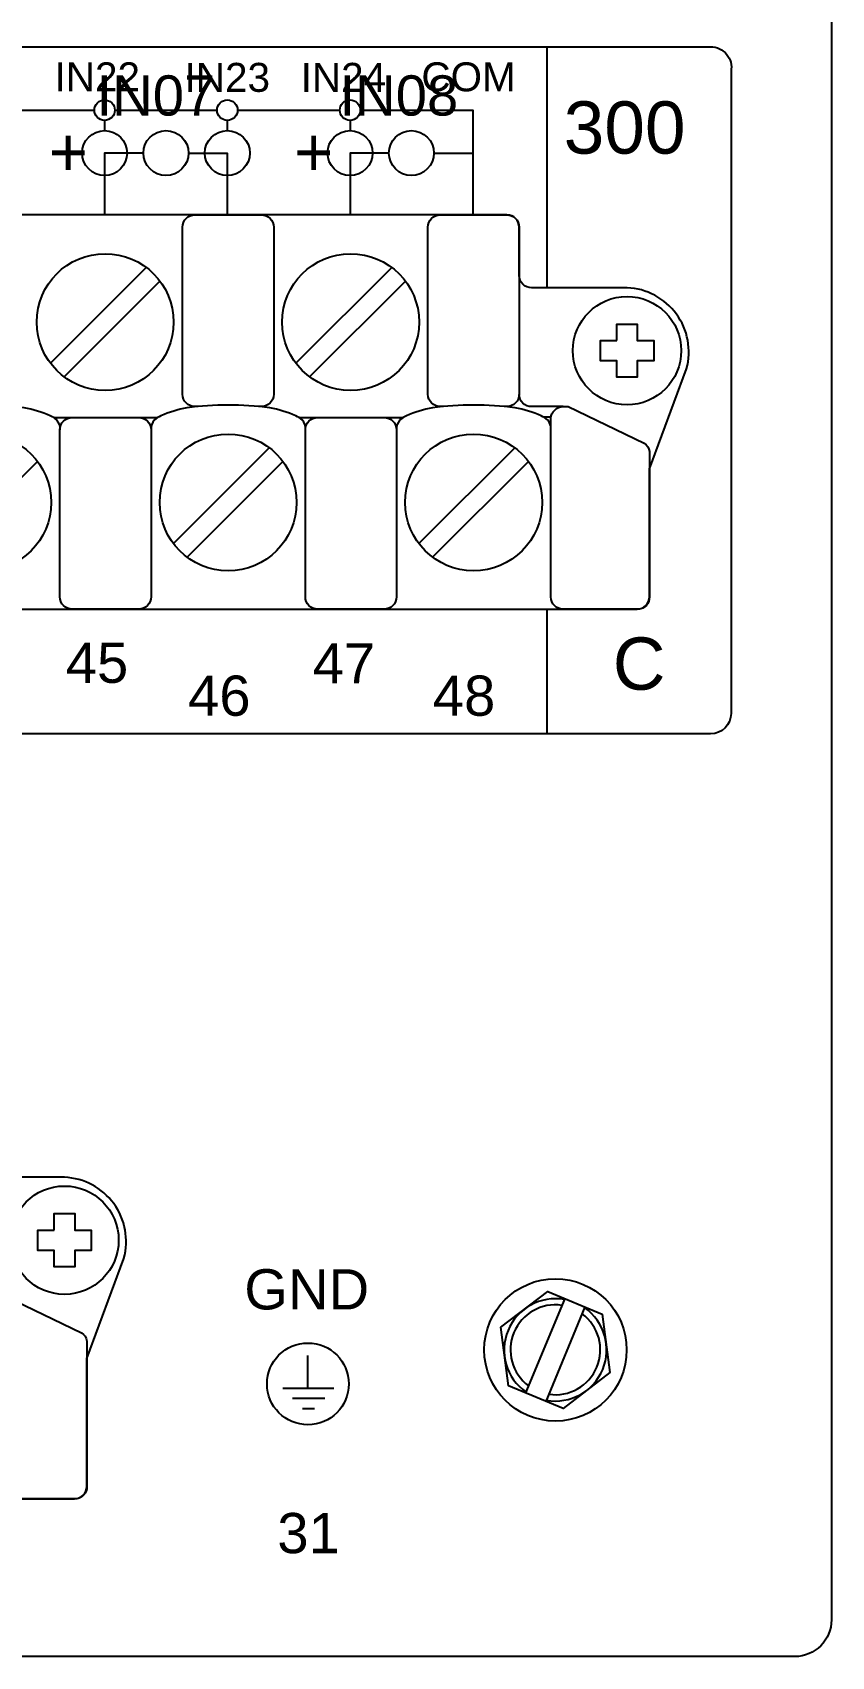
# Model space of a CAD drawing. Extents: x 1 to 47, y 1 to 35.
# Drawn here: x 41.959 to 43.912, y 10.388 to 14.359 of the extents above; entities that cross this region are included whole.
import ezdxf

# ---------------------------------------------------------------- set-up
doc = ezdxf.new("R2010")
doc.units = 0
doc.header["$MEASUREMENT"] = 0
for name, color, linetype in [('5_01__0__EMPTY', 7, 'CONTINUOUS'), ('5_02__1___8__INDEPENDENT_I', 7, 'CONTINUOUS'), ('5_03__2___8__OPTOISOLATED_', 7, 'CONTINUOUS'), ('5_04__4___24__OPTOISOLATED', 7, 'CONTINUOUS'), ('5_05__5___8__INDEPENDENT_I', 7, 'CONTINUOUS'), ('5_06__6___8__INDEPENDENT_I', 7, 'CONTINUOUS'), ('5_07__7___8__OPTOISOLATED_', 7, 'CONTINUOUS'), ('5_08__8___8__OPTOISOLATED_', 7, 'CONTINUOUS'), ('7_00______DWG_', 7, 'CONTINUOUS')]:
    doc.layers.add(name, color=color, linetype=linetype)
doc.styles.add('ARIAL', font='arial.ttf')

msp = doc.modelspace()

# ---------------------------------------------------------------- linework, layer by layer
at = {"layer": '5_01__0__EMPTY'}
msp.add_lwpolyline([(38.425, 12.9785, 0.414213), (38.455, 12.9485), (43.4368, 12.9485, 0.414214), (43.4668, 12.9785), (43.4668, 13.2915), (43.5577, 13.5363, 0.480048), (43.4127, 13.7345), (43.1785, 13.7345, -0.414214), (43.1485, 13.7645), (43.1485, 13.8826, 0.414212), (43.1185, 13.9126), (43.1185, 13.9127), (38.1374, 13.9127, 0.414215), (38.1074, 13.8827), (38.1075, 13.5698), (38.0166, 13.325, 0.47859), (38.1616, 13.1265), (38.395, 13.1265, -0.414214), (38.425, 13.0965)], format="xyb", close=True, dxfattribs=at)
msp.add_lwpolyline([(38.425, 12.9785, 0.414213), (38.455, 12.9485), (43.4368, 12.9485, 0.414214), (43.4668, 12.9785), (43.4668, 13.2915), (43.5577, 13.5363, 0.480048), (43.4127, 13.7345), (43.1785, 13.7345, -0.414214), (43.1485, 13.7645), (43.1485, 13.8826, 0.414212), (43.1185, 13.9126), (43.1185, 13.9127), (38.1374, 13.9127, 0.414215), (38.1074, 13.8827), (38.1075, 13.5698), (38.0166, 13.325, 0.47859), (38.1616, 13.1265), (38.395, 13.1265, -0.414214), (38.425, 13.0965)], format="xyb", close=True, dxfattribs=at)
msp.add_lwpolyline([(43.3872, 13.6055), (43.3872, 13.6458), (43.4372, 13.6458), (43.4372, 13.6055), (43.4773, 13.6055), (43.4773, 13.5556), (43.4372, 13.5556), (43.4372, 13.5156), (43.3872, 13.5156), (43.3872, 13.5556), (43.3471, 13.5556), (43.3471, 13.6055)], close=True, dxfattribs=at)
msp.add_lwpolyline([(43.3872, 13.6055), (43.3872, 13.6458), (43.4372, 13.6458), (43.4372, 13.6055), (43.4773, 13.6055), (43.4773, 13.5556), (43.4372, 13.5556), (43.4372, 13.5156), (43.3872, 13.5156), (43.3872, 13.5556), (43.3471, 13.5556), (43.3471, 13.6055)], close=True, dxfattribs=at)
msp.add_circle((43.4122, 13.5807), 0.1324, dxfattribs=at)
msp.add_circle((43.4122, 13.5807), 0.1324, dxfattribs=at)
at = {"layer": '5_02__1___8__INDEPENDENT_I'}
for points in [[(42.2301, 14.0638), (42.1351, 14.0638), (42.1351, 13.9127)], [(42.3401, 14.0638), (42.4351, 14.0638), (42.4351, 13.9127)], [(42.8301, 14.0638), (42.7351, 14.0638), (42.7351, 13.9127)], [(42.9401, 14.0638), (43.0351, 14.0638), (43.0351, 13.9127)], [(42.2369, 13.7843), (42.0027, 13.5501)], [(42.8369, 13.7843), (42.6027, 13.5501)], [(42.2703, 13.7509), (42.0361, 13.5167)], [(42.8703, 13.7509), (42.6361, 13.5167)], [(42.01, 13.4172), (42.2651, 13.4172)], [(42.61, 13.4172), (42.8651, 13.4172)], [(43.226, 13.4179), (43.209, 13.4179)], [(42.5375, 13.3433), (42.3033, 13.1091)], [(43.1375, 13.3433), (42.9034, 13.1091)], [(41.9709, 13.3099), (41.7368, 13.0757)], [(42.5709, 13.3099), (42.3368, 13.0757)], [(43.171, 13.3099), (42.9368, 13.0757)]]:
    msp.add_lwpolyline(points, dxfattribs=at)
for points in [[(38.425, 12.9785, 0.414213), (38.455, 12.9485), (43.4368, 12.9485, 0.414214), (43.4668, 12.9785), (43.4668, 13.2915), (43.5577, 13.5363, 0.480048), (43.4127, 13.7345), (43.1785, 13.7345, -0.414214), (43.1485, 13.7645), (43.1485, 13.8826, 0.414212), (43.1185, 13.9126), (43.1185, 13.9127), (38.1374, 13.9127, 0.414215), (38.1074, 13.8827), (38.1075, 13.5698), (38.0166, 13.325, 0.47859), (38.1616, 13.1265), (38.395, 13.1265, -0.414214), (38.425, 13.0965)], [(43.4401, 12.9486), (43.2558, 12.9484, -0.414214), (43.2258, 12.9784), (43.2258, 13.4155, -0.390527), (43.2558, 13.4438), (43.268, 13.4438), (43.4539, 13.3541, -0.241514), (43.4668, 13.3341), (43.4668, 12.9784, -0.422157)]]:
    msp.add_lwpolyline(points, format="xyb", close=True, dxfattribs=at)
for points in [[(42.3635, 13.4439), (42.3556, 13.4439, -0.414214), (42.3256, 13.4739), (42.3256, 13.8827, -0.414214), (42.3556, 13.9127), (42.5184, 13.9127, -0.414214), (42.5484, 13.8827), (42.5484, 13.4739, -0.414214), (42.5184, 13.4439), (42.5116, 13.4439)], [(42.9635, 13.4439), (42.9556, 13.4439, -0.414214), (42.9256, 13.4739), (42.9256, 13.8827, -0.414214), (42.9556, 13.9127), (43.1185, 13.9127, -0.414214), (43.1485, 13.8827), (43.1485, 13.4739, -0.414214), (43.1185, 13.4439), (43.1116, 13.4439)], [(43.2558, 13.4438), (43.1785, 13.4437, -0.414214), (43.1485, 13.4737)], [(42.0265, 13.3872, 0.191033), (42.018, 13.4111, 0.081668), (42.0024, 13.4213, 0.0591), (41.9387, 13.4407, 0.034646), (41.8371, 13.4477, 0.03436), (41.7364, 13.4407, 0.0591), (41.6727, 13.4213, 0.081668), (41.6571, 13.4111, 0.191033), (41.6486, 13.3872)], [(42.6265, 13.3872, 0.191033), (42.618, 13.4111, 0.081668), (42.6024, 13.4213, 0.0591), (42.5387, 13.4407, 0.034646), (42.4371, 13.4477, 0.03436), (42.3365, 13.4407, 0.0591), (42.2727, 13.4213, 0.081668), (42.2571, 13.4111, 0.191033), (42.2486, 13.3872)], [(43.2258, 13.3957, 0.127742), (43.218, 13.4111, 0.081668), (43.2024, 13.4213, 0.0591), (43.1387, 13.4407, 0.034646), (43.0372, 13.4477, 0.03436), (42.9365, 13.4407, 0.0591), (42.8728, 13.4213, 0.081668), (42.8571, 13.4111, 0.191033), (42.8486, 13.3872)], [(42.2186, 13.4172, -0.414214), (42.2486, 13.3872), (42.2486, 12.9785, -0.414214), (42.2186, 12.9485), (42.0558, 12.9485, -0.414214), (42.0258, 12.9785), (42.0258, 13.3872, -0.414214), (42.0558, 13.4172)], [(42.8186, 13.4172, -0.414214), (42.8486, 13.3872), (42.8486, 12.9785, -0.414214), (42.8186, 12.9485), (42.6558, 12.9485, -0.414214), (42.6258, 12.9785), (42.6258, 13.3872, -0.414214), (42.6558, 13.4172)]]:
    msp.add_lwpolyline(points, format="xyb", dxfattribs=at)
msp.add_lwpolyline([(43.3872, 13.6055), (43.3872, 13.6458), (43.4372, 13.6458), (43.4372, 13.6055), (43.4773, 13.6055), (43.4773, 13.5556), (43.4372, 13.5556), (43.4372, 13.5156), (43.3872, 13.5156), (43.3872, 13.5556), (43.3471, 13.5556), (43.3471, 13.6055)], close=True, dxfattribs=at)
for centre, radius in [((42.2851, 14.0638), 0.055), ((42.8851, 14.0638), 0.055), ((42.1365, 13.6505), 0.1673), ((42.7365, 13.6505), 0.1673), ((43.4122, 13.5807), 0.1324), ((41.8371, 13.2095), 0.1673), ((42.4371, 13.2095), 0.1673), ((43.0372, 13.2095), 0.1673)]:
    msp.add_circle(centre, radius, dxfattribs=at)
at = {"layer": '5_03__2___8__OPTOISOLATED_'}
for points in [[(42.2301, 14.0638), (42.1351, 14.0638), (42.1351, 13.9127)], [(42.3401, 14.0638), (42.4351, 14.0638), (42.4351, 13.9127)], [(42.8301, 14.0638), (42.7351, 14.0638), (42.7351, 13.9127)], [(42.9401, 14.0638), (43.0351, 14.0638), (43.0351, 13.9127)], [(42.2369, 13.7843), (42.0027, 13.5501)], [(42.8369, 13.7843), (42.6027, 13.5501)], [(42.2703, 13.7509), (42.0361, 13.5167)], [(42.8703, 13.7509), (42.6361, 13.5167)], [(42.01, 13.4172), (42.2651, 13.4172)], [(42.61, 13.4172), (42.8651, 13.4172)], [(43.226, 13.4179), (43.209, 13.4179)], [(42.5375, 13.3433), (42.3033, 13.1091)], [(43.1375, 13.3433), (42.9034, 13.1091)], [(41.9709, 13.3099), (41.7368, 13.0757)], [(42.5709, 13.3099), (42.3368, 13.0757)], [(43.171, 13.3099), (42.9368, 13.0757)]]:
    msp.add_lwpolyline(points, dxfattribs=at)
for points in [[(38.425, 12.9785, 0.414213), (38.455, 12.9485), (43.4368, 12.9485, 0.414214), (43.4668, 12.9785), (43.4668, 13.2915), (43.5577, 13.5363, 0.480048), (43.4127, 13.7345), (43.1785, 13.7345, -0.414214), (43.1485, 13.7645), (43.1485, 13.8826, 0.414212), (43.1185, 13.9126), (43.1185, 13.9127), (38.1374, 13.9127, 0.414215), (38.1074, 13.8827), (38.1075, 13.5698), (38.0166, 13.325, 0.47859), (38.1616, 13.1265), (38.395, 13.1265, -0.414214), (38.425, 13.0965)], [(43.4401, 12.9486), (43.2558, 12.9484, -0.414214), (43.2258, 12.9784), (43.2258, 13.4155, -0.390527), (43.2558, 13.4438), (43.268, 13.4438), (43.4539, 13.3541, -0.241514), (43.4668, 13.3341), (43.4668, 12.9784, -0.422157)]]:
    msp.add_lwpolyline(points, format="xyb", close=True, dxfattribs=at)
for points in [[(42.3635, 13.4439), (42.3556, 13.4439, -0.414214), (42.3256, 13.4739), (42.3256, 13.8827, -0.414214), (42.3556, 13.9127), (42.5184, 13.9127, -0.414214), (42.5484, 13.8827), (42.5484, 13.4739, -0.414214), (42.5184, 13.4439), (42.5116, 13.4439)], [(42.9635, 13.4439), (42.9556, 13.4439, -0.414214), (42.9256, 13.4739), (42.9256, 13.8827, -0.414214), (42.9556, 13.9127), (43.1185, 13.9127, -0.414214), (43.1485, 13.8827), (43.1485, 13.4739, -0.414214), (43.1185, 13.4439), (43.1116, 13.4439)], [(43.2558, 13.4438), (43.1785, 13.4437, -0.414214), (43.1485, 13.4737)], [(42.0265, 13.3872, 0.191033), (42.018, 13.4111, 0.081668), (42.0024, 13.4213, 0.0591), (41.9387, 13.4407, 0.034646), (41.8371, 13.4477, 0.03436), (41.7364, 13.4407, 0.0591), (41.6727, 13.4213, 0.081668), (41.6571, 13.4111, 0.191033), (41.6486, 13.3872)], [(42.6265, 13.3872, 0.191033), (42.618, 13.4111, 0.081668), (42.6024, 13.4213, 0.0591), (42.5387, 13.4407, 0.034646), (42.4371, 13.4477, 0.03436), (42.3365, 13.4407, 0.0591), (42.2727, 13.4213, 0.081668), (42.2571, 13.4111, 0.191033), (42.2486, 13.3872)], [(43.2258, 13.3957, 0.127742), (43.218, 13.4111, 0.081668), (43.2024, 13.4213, 0.0591), (43.1387, 13.4407, 0.034646), (43.0372, 13.4477, 0.03436), (42.9365, 13.4407, 0.0591), (42.8728, 13.4213, 0.081668), (42.8571, 13.4111, 0.191033), (42.8486, 13.3872)], [(42.2186, 13.4172, -0.414214), (42.2486, 13.3872), (42.2486, 12.9785, -0.414214), (42.2186, 12.9485), (42.0558, 12.9485, -0.414214), (42.0258, 12.9785), (42.0258, 13.3872, -0.414214), (42.0558, 13.4172)], [(42.8186, 13.4172, -0.414214), (42.8486, 13.3872), (42.8486, 12.9785, -0.414214), (42.8186, 12.9485), (42.6558, 12.9485, -0.414214), (42.6258, 12.9785), (42.6258, 13.3872, -0.414214), (42.6558, 13.4172)]]:
    msp.add_lwpolyline(points, format="xyb", dxfattribs=at)
msp.add_lwpolyline([(43.3872, 13.6055), (43.3872, 13.6458), (43.4372, 13.6458), (43.4372, 13.6055), (43.4773, 13.6055), (43.4773, 13.5556), (43.4372, 13.5556), (43.4372, 13.5156), (43.3872, 13.5156), (43.3872, 13.5556), (43.3471, 13.5556), (43.3471, 13.6055)], close=True, dxfattribs=at)
for centre, radius in [((42.2851, 14.0638), 0.055), ((42.8851, 14.0638), 0.055), ((42.1365, 13.6505), 0.1673), ((42.7365, 13.6505), 0.1673), ((43.4122, 13.5807), 0.1324), ((41.8371, 13.2095), 0.1673), ((42.4371, 13.2095), 0.1673), ((43.0372, 13.2095), 0.1673)]:
    msp.add_circle(centre, radius, dxfattribs=at)
at = {"layer": '5_04__4___24__OPTOISOLATED'}
for points in [[(41.8601, 14.1688), (42.1101, 14.1688)], [(42.1351, 14.1438), (42.1351, 14.1188)], [(42.1601, 14.1688), (42.4101, 14.1688)], [(42.4351, 14.1438), (42.4351, 14.1188)], [(42.4601, 14.1688), (42.7101, 14.1688)], [(42.7351, 14.1438), (42.7351, 14.1188)], [(42.7601, 14.1688), (43.0351, 14.1688), (43.0351, 13.9127)], [(42.1351, 14.0088), (42.1351, 13.9127)], [(42.4351, 14.0088), (42.4351, 13.9127)], [(42.7351, 14.0088), (42.7351, 13.9127)], [(42.2369, 13.7843), (42.0027, 13.5501)], [(42.8369, 13.7843), (42.6027, 13.5501)], [(42.2703, 13.7509), (42.0361, 13.5167)], [(42.8703, 13.7509), (42.6361, 13.5167)], [(42.01, 13.4172), (42.2651, 13.4172)], [(42.61, 13.4172), (42.8651, 13.4172)], [(43.226, 13.4179), (43.209, 13.4179)], [(42.5375, 13.3433), (42.3033, 13.1091)], [(43.1375, 13.3433), (42.9034, 13.1091)], [(41.9709, 13.3099), (41.7368, 13.0757)], [(42.5709, 13.3099), (42.3368, 13.0757)], [(43.171, 13.3099), (42.9368, 13.0757)]]:
    msp.add_lwpolyline(points, dxfattribs=at)
for points in [[(38.425, 12.9785, 0.414213), (38.455, 12.9485), (43.4368, 12.9485, 0.414214), (43.4668, 12.9785), (43.4668, 13.2915), (43.5577, 13.5363, 0.480048), (43.4127, 13.7345), (43.1785, 13.7345, -0.414214), (43.1485, 13.7645), (43.1485, 13.8826, 0.414212), (43.1185, 13.9126), (43.1185, 13.9127), (38.1374, 13.9127, 0.414215), (38.1074, 13.8827), (38.1075, 13.5698), (38.0166, 13.325, 0.47859), (38.1616, 13.1265), (38.395, 13.1265, -0.414214), (38.425, 13.0965)], [(43.4401, 12.9486), (43.2558, 12.9484, -0.414214), (43.2258, 12.9784), (43.2258, 13.4155, -0.390527), (43.2558, 13.4438), (43.268, 13.4438), (43.4539, 13.3541, -0.241514), (43.4668, 13.3341), (43.4668, 12.9784, -0.422157)]]:
    msp.add_lwpolyline(points, format="xyb", close=True, dxfattribs=at)
for points in [[(42.3635, 13.4439), (42.3556, 13.4439, -0.414214), (42.3256, 13.4739), (42.3256, 13.8827, -0.414214), (42.3556, 13.9127), (42.5184, 13.9127, -0.414214), (42.5484, 13.8827), (42.5484, 13.4739, -0.414214), (42.5184, 13.4439), (42.5116, 13.4439)], [(42.9635, 13.4439), (42.9556, 13.4439, -0.414214), (42.9256, 13.4739), (42.9256, 13.8827, -0.414214), (42.9556, 13.9127), (43.1185, 13.9127, -0.414214), (43.1485, 13.8827), (43.1485, 13.4739, -0.414214), (43.1185, 13.4439), (43.1116, 13.4439)], [(43.2558, 13.4438), (43.1785, 13.4437, -0.414214), (43.1485, 13.4737)], [(42.0265, 13.3872, 0.191033), (42.018, 13.4111, 0.081668), (42.0024, 13.4213, 0.0591), (41.9387, 13.4407, 0.034646), (41.8371, 13.4477, 0.03436), (41.7364, 13.4407, 0.0591), (41.6727, 13.4213, 0.081668), (41.6571, 13.4111, 0.191033), (41.6486, 13.3872)], [(42.6265, 13.3872, 0.191033), (42.618, 13.4111, 0.081668), (42.6024, 13.4213, 0.0591), (42.5387, 13.4407, 0.034646), (42.4371, 13.4477, 0.03436), (42.3365, 13.4407, 0.0591), (42.2727, 13.4213, 0.081668), (42.2571, 13.4111, 0.191033), (42.2486, 13.3872)], [(43.2258, 13.3957, 0.127742), (43.218, 13.4111, 0.081668), (43.2024, 13.4213, 0.0591), (43.1387, 13.4407, 0.034646), (43.0372, 13.4477, 0.03436), (42.9365, 13.4407, 0.0591), (42.8728, 13.4213, 0.081668), (42.8571, 13.4111, 0.191033), (42.8486, 13.3872)], [(42.2186, 13.4172, -0.414214), (42.2486, 13.3872), (42.2486, 12.9785, -0.414214), (42.2186, 12.9485), (42.0558, 12.9485, -0.414214), (42.0258, 12.9785), (42.0258, 13.3872, -0.414214), (42.0558, 13.4172)], [(42.8186, 13.4172, -0.414214), (42.8486, 13.3872), (42.8486, 12.9785, -0.414214), (42.8186, 12.9485), (42.6558, 12.9485, -0.414214), (42.6258, 12.9785), (42.6258, 13.3872, -0.414214), (42.6558, 13.4172)]]:
    msp.add_lwpolyline(points, format="xyb", dxfattribs=at)
msp.add_lwpolyline([(43.3872, 13.6055), (43.3872, 13.6458), (43.4372, 13.6458), (43.4372, 13.6055), (43.4773, 13.6055), (43.4773, 13.5556), (43.4372, 13.5556), (43.4372, 13.5156), (43.3872, 13.5156), (43.3872, 13.5556), (43.3471, 13.5556), (43.3471, 13.6055)], close=True, dxfattribs=at)
for centre, radius in [((42.1351, 14.1688), 0.025), ((42.4351, 14.1688), 0.025), ((42.7351, 14.1688), 0.025), ((42.1351, 14.0638), 0.055), ((42.4351, 14.0638), 0.055), ((42.7351, 14.0638), 0.055), ((42.1365, 13.6505), 0.1673), ((42.7365, 13.6505), 0.1673), ((43.4122, 13.5807), 0.1324), ((41.8371, 13.2095), 0.1673), ((42.4371, 13.2095), 0.1673), ((43.0372, 13.2095), 0.1673)]:
    msp.add_circle(centre, radius, dxfattribs=at)
at = {"layer": '5_05__5___8__INDEPENDENT_I'}
for points in [[(42.2301, 14.0638), (42.1351, 14.0638), (42.1351, 13.9127)], [(42.3401, 14.0638), (42.4351, 14.0638), (42.4351, 13.9127)], [(42.8301, 14.0638), (42.7351, 14.0638), (42.7351, 13.9127)], [(42.9401, 14.0638), (43.0351, 14.0638), (43.0351, 13.9127)], [(42.2369, 13.7843), (42.0027, 13.5501)], [(42.8369, 13.7843), (42.6027, 13.5501)], [(42.2703, 13.7509), (42.0361, 13.5167)], [(42.8703, 13.7509), (42.6361, 13.5167)], [(42.01, 13.4172), (42.2651, 13.4172)], [(42.61, 13.4172), (42.8651, 13.4172)], [(43.226, 13.4179), (43.209, 13.4179)], [(42.5375, 13.3433), (42.3033, 13.1091)], [(43.1375, 13.3433), (42.9034, 13.1091)], [(41.9709, 13.3099), (41.7368, 13.0757)], [(42.5709, 13.3099), (42.3368, 13.0757)], [(43.171, 13.3099), (42.9368, 13.0757)]]:
    msp.add_lwpolyline(points, dxfattribs=at)
for points in [[(38.425, 12.9785, 0.414213), (38.455, 12.9485), (43.4368, 12.9485, 0.414214), (43.4668, 12.9785), (43.4668, 13.2915), (43.5577, 13.5363, 0.480048), (43.4127, 13.7345), (43.1785, 13.7345, -0.414214), (43.1485, 13.7645), (43.1485, 13.8826, 0.414212), (43.1185, 13.9126), (43.1185, 13.9127), (38.1374, 13.9127, 0.414215), (38.1074, 13.8827), (38.1075, 13.5698), (38.0166, 13.325, 0.47859), (38.1616, 13.1265), (38.395, 13.1265, -0.414214), (38.425, 13.0965)], [(43.4401, 12.9486), (43.2558, 12.9484, -0.414214), (43.2258, 12.9784), (43.2258, 13.4155, -0.390527), (43.2558, 13.4438), (43.268, 13.4438), (43.4539, 13.3541, -0.241514), (43.4668, 13.3341), (43.4668, 12.9784, -0.422157)]]:
    msp.add_lwpolyline(points, format="xyb", close=True, dxfattribs=at)
for points in [[(42.3635, 13.4439), (42.3556, 13.4439, -0.414214), (42.3256, 13.4739), (42.3256, 13.8827, -0.414214), (42.3556, 13.9127), (42.5184, 13.9127, -0.414214), (42.5484, 13.8827), (42.5484, 13.4739, -0.414214), (42.5184, 13.4439), (42.5116, 13.4439)], [(42.9635, 13.4439), (42.9556, 13.4439, -0.414214), (42.9256, 13.4739), (42.9256, 13.8827, -0.414214), (42.9556, 13.9127), (43.1185, 13.9127, -0.414214), (43.1485, 13.8827), (43.1485, 13.4739, -0.414214), (43.1185, 13.4439), (43.1116, 13.4439)], [(43.2558, 13.4438), (43.1785, 13.4437, -0.414214), (43.1485, 13.4737)], [(42.0265, 13.3872, 0.191033), (42.018, 13.4111, 0.081668), (42.0024, 13.4213, 0.0591), (41.9387, 13.4407, 0.034646), (41.8371, 13.4477, 0.03436), (41.7364, 13.4407, 0.0591), (41.6727, 13.4213, 0.081668), (41.6571, 13.4111, 0.191033), (41.6486, 13.3872)], [(42.6265, 13.3872, 0.191033), (42.618, 13.4111, 0.081668), (42.6024, 13.4213, 0.0591), (42.5387, 13.4407, 0.034646), (42.4371, 13.4477, 0.03436), (42.3365, 13.4407, 0.0591), (42.2727, 13.4213, 0.081668), (42.2571, 13.4111, 0.191033), (42.2486, 13.3872)], [(43.2258, 13.3957, 0.127742), (43.218, 13.4111, 0.081668), (43.2024, 13.4213, 0.0591), (43.1387, 13.4407, 0.034646), (43.0372, 13.4477, 0.03436), (42.9365, 13.4407, 0.0591), (42.8728, 13.4213, 0.081668), (42.8571, 13.4111, 0.191033), (42.8486, 13.3872)], [(42.2186, 13.4172, -0.414214), (42.2486, 13.3872), (42.2486, 12.9785, -0.414214), (42.2186, 12.9485), (42.0558, 12.9485, -0.414214), (42.0258, 12.9785), (42.0258, 13.3872, -0.414214), (42.0558, 13.4172)], [(42.8186, 13.4172, -0.414214), (42.8486, 13.3872), (42.8486, 12.9785, -0.414214), (42.8186, 12.9485), (42.6558, 12.9485, -0.414214), (42.6258, 12.9785), (42.6258, 13.3872, -0.414214), (42.6558, 13.4172)]]:
    msp.add_lwpolyline(points, format="xyb", dxfattribs=at)
msp.add_lwpolyline([(43.3872, 13.6055), (43.3872, 13.6458), (43.4372, 13.6458), (43.4372, 13.6055), (43.4773, 13.6055), (43.4773, 13.5556), (43.4372, 13.5556), (43.4372, 13.5156), (43.3872, 13.5156), (43.3872, 13.5556), (43.3471, 13.5556), (43.3471, 13.6055)], close=True, dxfattribs=at)
for centre, radius in [((42.2851, 14.0638), 0.055), ((42.8851, 14.0638), 0.055), ((42.1365, 13.6505), 0.1673), ((42.7365, 13.6505), 0.1673), ((43.4122, 13.5807), 0.1324), ((41.8371, 13.2095), 0.1673), ((42.4371, 13.2095), 0.1673), ((43.0372, 13.2095), 0.1673)]:
    msp.add_circle(centre, radius, dxfattribs=at)
at = {"layer": '5_06__6___8__INDEPENDENT_I'}
for points in [[(42.2301, 14.0638), (42.1351, 14.0638), (42.1351, 13.9127)], [(42.3401, 14.0638), (42.4351, 14.0638), (42.4351, 13.9127)], [(42.8301, 14.0638), (42.7351, 14.0638), (42.7351, 13.9127)], [(42.9401, 14.0638), (43.0351, 14.0638), (43.0351, 13.9127)], [(42.2369, 13.7843), (42.0027, 13.5501)], [(42.8369, 13.7843), (42.6027, 13.5501)], [(42.2703, 13.7509), (42.0361, 13.5167)], [(42.8703, 13.7509), (42.6361, 13.5167)], [(42.01, 13.4172), (42.2651, 13.4172)], [(42.61, 13.4172), (42.8651, 13.4172)], [(43.226, 13.4179), (43.209, 13.4179)], [(42.5375, 13.3433), (42.3033, 13.1091)], [(43.1375, 13.3433), (42.9034, 13.1091)], [(41.9709, 13.3099), (41.7368, 13.0757)], [(42.5709, 13.3099), (42.3368, 13.0757)], [(43.171, 13.3099), (42.9368, 13.0757)]]:
    msp.add_lwpolyline(points, dxfattribs=at)
for points in [[(38.425, 12.9785, 0.414213), (38.455, 12.9485), (43.4368, 12.9485, 0.414214), (43.4668, 12.9785), (43.4668, 13.2915), (43.5577, 13.5363, 0.480048), (43.4127, 13.7345), (43.1785, 13.7345, -0.414214), (43.1485, 13.7645), (43.1485, 13.8826, 0.414212), (43.1185, 13.9126), (43.1185, 13.9127), (38.1374, 13.9127, 0.414215), (38.1074, 13.8827), (38.1075, 13.5698), (38.0166, 13.325, 0.47859), (38.1616, 13.1265), (38.395, 13.1265, -0.414214), (38.425, 13.0965)], [(43.4401, 12.9486), (43.2558, 12.9484, -0.414214), (43.2258, 12.9784), (43.2258, 13.4155, -0.390527), (43.2558, 13.4438), (43.268, 13.4438), (43.4539, 13.3541, -0.241514), (43.4668, 13.3341), (43.4668, 12.9784, -0.422157)]]:
    msp.add_lwpolyline(points, format="xyb", close=True, dxfattribs=at)
for points in [[(42.3635, 13.4439), (42.3556, 13.4439, -0.414214), (42.3256, 13.4739), (42.3256, 13.8827, -0.414214), (42.3556, 13.9127), (42.5184, 13.9127, -0.414214), (42.5484, 13.8827), (42.5484, 13.4739, -0.414214), (42.5184, 13.4439), (42.5116, 13.4439)], [(42.9635, 13.4439), (42.9556, 13.4439, -0.414214), (42.9256, 13.4739), (42.9256, 13.8827, -0.414214), (42.9556, 13.9127), (43.1185, 13.9127, -0.414214), (43.1485, 13.8827), (43.1485, 13.4739, -0.414214), (43.1185, 13.4439), (43.1116, 13.4439)], [(43.2558, 13.4438), (43.1785, 13.4437, -0.414214), (43.1485, 13.4737)], [(42.0265, 13.3872, 0.191033), (42.018, 13.4111, 0.081668), (42.0024, 13.4213, 0.0591), (41.9387, 13.4407, 0.034646), (41.8371, 13.4477, 0.03436), (41.7364, 13.4407, 0.0591), (41.6727, 13.4213, 0.081668), (41.6571, 13.4111, 0.191033), (41.6486, 13.3872)], [(42.6265, 13.3872, 0.191033), (42.618, 13.4111, 0.081668), (42.6024, 13.4213, 0.0591), (42.5387, 13.4407, 0.034646), (42.4371, 13.4477, 0.03436), (42.3365, 13.4407, 0.0591), (42.2727, 13.4213, 0.081668), (42.2571, 13.4111, 0.191033), (42.2486, 13.3872)], [(43.2258, 13.3957, 0.127742), (43.218, 13.4111, 0.081668), (43.2024, 13.4213, 0.0591), (43.1387, 13.4407, 0.034646), (43.0372, 13.4477, 0.03436), (42.9365, 13.4407, 0.0591), (42.8728, 13.4213, 0.081668), (42.8571, 13.4111, 0.191033), (42.8486, 13.3872)], [(42.2186, 13.4172, -0.414214), (42.2486, 13.3872), (42.2486, 12.9785, -0.414214), (42.2186, 12.9485), (42.0558, 12.9485, -0.414214), (42.0258, 12.9785), (42.0258, 13.3872, -0.414214), (42.0558, 13.4172)], [(42.8186, 13.4172, -0.414214), (42.8486, 13.3872), (42.8486, 12.9785, -0.414214), (42.8186, 12.9485), (42.6558, 12.9485, -0.414214), (42.6258, 12.9785), (42.6258, 13.3872, -0.414214), (42.6558, 13.4172)]]:
    msp.add_lwpolyline(points, format="xyb", dxfattribs=at)
msp.add_lwpolyline([(43.3872, 13.6055), (43.3872, 13.6458), (43.4372, 13.6458), (43.4372, 13.6055), (43.4773, 13.6055), (43.4773, 13.5556), (43.4372, 13.5556), (43.4372, 13.5156), (43.3872, 13.5156), (43.3872, 13.5556), (43.3471, 13.5556), (43.3471, 13.6055)], close=True, dxfattribs=at)
for centre, radius in [((42.2851, 14.0638), 0.055), ((42.8851, 14.0638), 0.055), ((42.1365, 13.6505), 0.1673), ((42.7365, 13.6505), 0.1673), ((43.4122, 13.5807), 0.1324), ((41.8371, 13.2095), 0.1673), ((42.4371, 13.2095), 0.1673), ((43.0372, 13.2095), 0.1673)]:
    msp.add_circle(centre, radius, dxfattribs=at)
at = {"layer": '5_07__7___8__OPTOISOLATED_'}
for points in [[(42.2301, 14.0638), (42.1351, 14.0638), (42.1351, 13.9127)], [(42.3401, 14.0638), (42.4351, 14.0638), (42.4351, 13.9127)], [(42.8301, 14.0638), (42.7351, 14.0638), (42.7351, 13.9127)], [(42.9401, 14.0638), (43.0351, 14.0638), (43.0351, 13.9127)], [(42.2369, 13.7843), (42.0027, 13.5501)], [(42.8369, 13.7843), (42.6027, 13.5501)], [(42.2703, 13.7509), (42.0361, 13.5167)], [(42.8703, 13.7509), (42.6361, 13.5167)], [(42.01, 13.4172), (42.2651, 13.4172)], [(42.61, 13.4172), (42.8651, 13.4172)], [(43.226, 13.4179), (43.209, 13.4179)], [(42.5375, 13.3433), (42.3033, 13.1091)], [(43.1375, 13.3433), (42.9034, 13.1091)], [(41.9709, 13.3099), (41.7368, 13.0757)], [(42.5709, 13.3099), (42.3368, 13.0757)], [(43.171, 13.3099), (42.9368, 13.0757)]]:
    msp.add_lwpolyline(points, dxfattribs=at)
for points in [[(38.425, 12.9785, 0.414213), (38.455, 12.9485), (43.4368, 12.9485, 0.414214), (43.4668, 12.9785), (43.4668, 13.2915), (43.5577, 13.5363, 0.480048), (43.4127, 13.7345), (43.1785, 13.7345, -0.414214), (43.1485, 13.7645), (43.1485, 13.8826, 0.414212), (43.1185, 13.9126), (43.1185, 13.9127), (38.1374, 13.9127, 0.414215), (38.1074, 13.8827), (38.1075, 13.5698), (38.0166, 13.325, 0.47859), (38.1616, 13.1265), (38.395, 13.1265, -0.414214), (38.425, 13.0965)], [(43.4401, 12.9486), (43.2558, 12.9484, -0.414214), (43.2258, 12.9784), (43.2258, 13.4155, -0.390527), (43.2558, 13.4438), (43.268, 13.4438), (43.4539, 13.3541, -0.241514), (43.4668, 13.3341), (43.4668, 12.9784, -0.422157)]]:
    msp.add_lwpolyline(points, format="xyb", close=True, dxfattribs=at)
for points in [[(42.3635, 13.4439), (42.3556, 13.4439, -0.414214), (42.3256, 13.4739), (42.3256, 13.8827, -0.414214), (42.3556, 13.9127), (42.5184, 13.9127, -0.414214), (42.5484, 13.8827), (42.5484, 13.4739, -0.414214), (42.5184, 13.4439), (42.5116, 13.4439)], [(42.9635, 13.4439), (42.9556, 13.4439, -0.414214), (42.9256, 13.4739), (42.9256, 13.8827, -0.414214), (42.9556, 13.9127), (43.1185, 13.9127, -0.414214), (43.1485, 13.8827), (43.1485, 13.4739, -0.414214), (43.1185, 13.4439), (43.1116, 13.4439)], [(43.2558, 13.4438), (43.1785, 13.4437, -0.414214), (43.1485, 13.4737)], [(42.0265, 13.3872, 0.191033), (42.018, 13.4111, 0.081668), (42.0024, 13.4213, 0.0591), (41.9387, 13.4407, 0.034646), (41.8371, 13.4477, 0.03436), (41.7364, 13.4407, 0.0591), (41.6727, 13.4213, 0.081668), (41.6571, 13.4111, 0.191033), (41.6486, 13.3872)], [(42.6265, 13.3872, 0.191033), (42.618, 13.4111, 0.081668), (42.6024, 13.4213, 0.0591), (42.5387, 13.4407, 0.034646), (42.4371, 13.4477, 0.03436), (42.3365, 13.4407, 0.0591), (42.2727, 13.4213, 0.081668), (42.2571, 13.4111, 0.191033), (42.2486, 13.3872)], [(43.2258, 13.3957, 0.127742), (43.218, 13.4111, 0.081668), (43.2024, 13.4213, 0.0591), (43.1387, 13.4407, 0.034646), (43.0372, 13.4477, 0.03436), (42.9365, 13.4407, 0.0591), (42.8728, 13.4213, 0.081668), (42.8571, 13.4111, 0.191033), (42.8486, 13.3872)], [(42.2186, 13.4172, -0.414214), (42.2486, 13.3872), (42.2486, 12.9785, -0.414214), (42.2186, 12.9485), (42.0558, 12.9485, -0.414214), (42.0258, 12.9785), (42.0258, 13.3872, -0.414214), (42.0558, 13.4172)], [(42.8186, 13.4172, -0.414214), (42.8486, 13.3872), (42.8486, 12.9785, -0.414214), (42.8186, 12.9485), (42.6558, 12.9485, -0.414214), (42.6258, 12.9785), (42.6258, 13.3872, -0.414214), (42.6558, 13.4172)]]:
    msp.add_lwpolyline(points, format="xyb", dxfattribs=at)
msp.add_lwpolyline([(43.3872, 13.6055), (43.3872, 13.6458), (43.4372, 13.6458), (43.4372, 13.6055), (43.4773, 13.6055), (43.4773, 13.5556), (43.4372, 13.5556), (43.4372, 13.5156), (43.3872, 13.5156), (43.3872, 13.5556), (43.3471, 13.5556), (43.3471, 13.6055)], close=True, dxfattribs=at)
for centre, radius in [((42.2851, 14.0638), 0.055), ((42.8851, 14.0638), 0.055), ((42.1365, 13.6505), 0.1673), ((42.7365, 13.6505), 0.1673), ((43.4122, 13.5807), 0.1324), ((41.8371, 13.2095), 0.1673), ((42.4371, 13.2095), 0.1673), ((43.0372, 13.2095), 0.1673)]:
    msp.add_circle(centre, radius, dxfattribs=at)
at = {"layer": '5_08__8___8__OPTOISOLATED_'}
for points in [[(42.2301, 14.0638), (42.1351, 14.0638), (42.1351, 13.9127)], [(42.3401, 14.0638), (42.4351, 14.0638), (42.4351, 13.9127)], [(42.8301, 14.0638), (42.7351, 14.0638), (42.7351, 13.9127)], [(42.9401, 14.0638), (43.0351, 14.0638), (43.0351, 13.9127)], [(42.2369, 13.7843), (42.0027, 13.5501)], [(42.8369, 13.7843), (42.6027, 13.5501)], [(42.2703, 13.7509), (42.0361, 13.5167)], [(42.8703, 13.7509), (42.6361, 13.5167)], [(42.01, 13.4172), (42.2651, 13.4172)], [(42.61, 13.4172), (42.8651, 13.4172)], [(43.226, 13.4179), (43.209, 13.4179)], [(42.5375, 13.3433), (42.3033, 13.1091)], [(43.1375, 13.3433), (42.9034, 13.1091)], [(41.9709, 13.3099), (41.7368, 13.0757)], [(42.5709, 13.3099), (42.3368, 13.0757)], [(43.171, 13.3099), (42.9368, 13.0757)]]:
    msp.add_lwpolyline(points, dxfattribs=at)
for points in [[(38.425, 12.9785, 0.414213), (38.455, 12.9485), (43.4368, 12.9485, 0.414214), (43.4668, 12.9785), (43.4668, 13.2915), (43.5577, 13.5363, 0.480048), (43.4127, 13.7345), (43.1785, 13.7345, -0.414214), (43.1485, 13.7645), (43.1485, 13.8826, 0.414212), (43.1185, 13.9126), (43.1185, 13.9127), (38.1374, 13.9127, 0.414215), (38.1074, 13.8827), (38.1075, 13.5698), (38.0166, 13.325, 0.47859), (38.1616, 13.1265), (38.395, 13.1265, -0.414214), (38.425, 13.0965)], [(43.4401, 12.9486), (43.2558, 12.9484, -0.414214), (43.2258, 12.9784), (43.2258, 13.4155, -0.390527), (43.2558, 13.4438), (43.268, 13.4438), (43.4539, 13.3541, -0.241514), (43.4668, 13.3341), (43.4668, 12.9784, -0.422157)]]:
    msp.add_lwpolyline(points, format="xyb", close=True, dxfattribs=at)
for points in [[(42.3635, 13.4439), (42.3556, 13.4439, -0.414214), (42.3256, 13.4739), (42.3256, 13.8827, -0.414214), (42.3556, 13.9127), (42.5184, 13.9127, -0.414214), (42.5484, 13.8827), (42.5484, 13.4739, -0.414214), (42.5184, 13.4439), (42.5116, 13.4439)], [(42.9635, 13.4439), (42.9556, 13.4439, -0.414214), (42.9256, 13.4739), (42.9256, 13.8827, -0.414214), (42.9556, 13.9127), (43.1185, 13.9127, -0.414214), (43.1485, 13.8827), (43.1485, 13.4739, -0.414214), (43.1185, 13.4439), (43.1116, 13.4439)], [(43.2558, 13.4438), (43.1785, 13.4437, -0.414214), (43.1485, 13.4737)], [(42.0265, 13.3872, 0.191033), (42.018, 13.4111, 0.081668), (42.0024, 13.4213, 0.0591), (41.9387, 13.4407, 0.034646), (41.8371, 13.4477, 0.03436), (41.7364, 13.4407, 0.0591), (41.6727, 13.4213, 0.081668), (41.6571, 13.4111, 0.191033), (41.6486, 13.3872)], [(42.6265, 13.3872, 0.191033), (42.618, 13.4111, 0.081668), (42.6024, 13.4213, 0.0591), (42.5387, 13.4407, 0.034646), (42.4371, 13.4477, 0.03436), (42.3365, 13.4407, 0.0591), (42.2727, 13.4213, 0.081668), (42.2571, 13.4111, 0.191033), (42.2486, 13.3872)], [(43.2258, 13.3957, 0.127742), (43.218, 13.4111, 0.081668), (43.2024, 13.4213, 0.0591), (43.1387, 13.4407, 0.034646), (43.0372, 13.4477, 0.03436), (42.9365, 13.4407, 0.0591), (42.8728, 13.4213, 0.081668), (42.8571, 13.4111, 0.191033), (42.8486, 13.3872)], [(42.2186, 13.4172, -0.414214), (42.2486, 13.3872), (42.2486, 12.9785, -0.414214), (42.2186, 12.9485), (42.0558, 12.9485, -0.414214), (42.0258, 12.9785), (42.0258, 13.3872, -0.414214), (42.0558, 13.4172)], [(42.8186, 13.4172, -0.414214), (42.8486, 13.3872), (42.8486, 12.9785, -0.414214), (42.8186, 12.9485), (42.6558, 12.9485, -0.414214), (42.6258, 12.9785), (42.6258, 13.3872, -0.414214), (42.6558, 13.4172)]]:
    msp.add_lwpolyline(points, format="xyb", dxfattribs=at)
msp.add_lwpolyline([(43.3872, 13.6055), (43.3872, 13.6458), (43.4372, 13.6458), (43.4372, 13.6055), (43.4773, 13.6055), (43.4773, 13.5556), (43.4372, 13.5556), (43.4372, 13.5156), (43.3872, 13.5156), (43.3872, 13.5556), (43.3471, 13.5556), (43.3471, 13.6055)], close=True, dxfattribs=at)
for centre, radius in [((42.2851, 14.0638), 0.055), ((42.8851, 14.0638), 0.055), ((42.1365, 13.6505), 0.1673), ((42.7365, 13.6505), 0.1673), ((43.4122, 13.5807), 0.1324), ((41.8371, 13.2095), 0.1673), ((42.4371, 13.2095), 0.1673), ((43.0372, 13.2095), 0.1673)]:
    msp.add_circle(centre, radius, dxfattribs=at)
at = {"layer": '7_00______DWG_'}
for points in [[(26.742, 18.8476), (43.832, 18.8476, -0.377157), (43.912, 18.7576), (43.912, 10.4776, -0.414213), (43.822, 10.3876), (26.752, 10.3876, -0.414213), (26.662, 10.4776), (26.662, 18.7576, -0.377161)], [(26.9562, 14.3236), (43.6165, 14.3236, -0.468367), (43.6664, 14.2636), (43.6664, 12.6937, -0.414132), (43.6165, 12.6437), (26.9562, 12.6437, -0.414214), (26.9062, 12.6937), (26.9062, 14.2736, -0.414287)], [(42.0649, 10.7734), (41.8805, 10.7733, -0.414214), (41.8505, 10.8033), (41.8505, 11.2404, -0.390527), (41.8805, 11.2687), (41.8928, 11.2687), (42.0787, 11.179, -0.241514), (42.0915, 11.159), (42.0915, 10.8033, -0.422157)]]:
    msp.add_lwpolyline(points, format="xyb", close=True, dxfattribs=at)
for points in [[(43.2164, 14.3236), (43.2164, 13.7345)], [(43.2164, 12.9485), (43.2164, 12.6437)], [(43.26, 11.2631), (43.1642, 11.0322)], [(43.2141, 11.0115), (43.3099, 11.2424)], [(42.6321, 11.044), (42.6321, 11.124)], [(42.571, 11.044), (42.6956, 11.044)], [(42.5945, 11.019), (42.6733, 11.019)], [(42.6189, 10.994), (42.6478, 10.994)]]:
    msp.add_lwpolyline(points, dxfattribs=at)
for points in [[(40.0497, 10.8034, 0.414213), (40.0797, 10.7734), (42.0615, 10.7734, 0.414214), (42.0915, 10.8034), (42.0915, 11.1164), (42.1824, 11.3612, 0.480048), (42.0374, 11.5594), (41.8032, 11.5594, -0.414214), (41.7732, 11.5894)], [(43.2589, 11.2604, 0.802175), (43.1652, 11.0344, 0.802175)], [(43.253, 11.2463, 0.779376), (43.1714, 11.0495)], [(43.2153, 11.0142, 0.802179), (43.309, 11.2402)], [(43.2213, 11.0289, 0.776676), (43.3029, 11.2255)]]:
    msp.add_lwpolyline(points, format="xyb", dxfattribs=at)
for points in [[(42.012, 11.4304), (42.012, 11.4707), (42.062, 11.4707), (42.062, 11.4304), (42.1021, 11.4304), (42.1021, 11.3805), (42.062, 11.3805), (42.062, 11.3405), (42.012, 11.3405), (42.012, 11.3805), (41.9719, 11.3805), (41.9719, 11.4304)], [(43.1037, 11.1926), (43.2183, 11.2804), (43.3516, 11.2251), (43.3704, 11.082), (43.2558, 10.9942), (43.1225, 11.0495)]]:
    msp.add_lwpolyline(points, close=True, dxfattribs=at)
for centre, radius in [((42.037, 11.4056), 0.1324), ((43.2371, 11.1373), 0.174), ((42.6321, 11.0542), 0.1)]:
    msp.add_circle(centre, radius, dxfattribs=at)

# ---------------------------------------------------------------- texts
at = {"layer": '5_02__1___8__INDEPENDENT_I', "style": 'ARIAL'}
for s, height, p in [('IN07', 0.09833, (42.1155, 14.1554)), ('IN08', 0.09833, (42.7094, 14.1554)), ('+', 0.118, (41.9981, 14.007)), ('+', 0.118, (42.5981, 14.007))]:
    msp.add_text(s, height=height, dxfattribs=at).set_placement(p)
at = {"layer": '5_03__2___8__OPTOISOLATED_', "style": 'ARIAL'}
for s, p in [('IN07', (42.1155, 14.1554)), ('IN08', (42.7094, 14.1554))]:
    msp.add_text(s, height=0.09833, dxfattribs=at).set_placement(p)
at = {"layer": '5_04__4___24__OPTOISOLATED', "style": 'ARIAL'}
for s, p in [('IN22', (42.0128, 14.2148)), ('IN23', (42.3306, 14.2135)), ('IN24', (42.6144, 14.2135)), ('COM', (42.9094, 14.2148))]:
    msp.add_text(s, height=0.0708, dxfattribs=at).set_placement(p)
at = {"layer": '5_05__5___8__INDEPENDENT_I', "style": 'ARIAL'}
for s, height, p in [('IN07', 0.09833, (42.1155, 14.1554)), ('IN08', 0.09833, (42.7094, 14.1554)), ('+', 0.118, (41.9981, 14.007)), ('+', 0.118, (42.5981, 14.007))]:
    msp.add_text(s, height=height, dxfattribs=at).set_placement(p)
at = {"layer": '5_06__6___8__INDEPENDENT_I', "style": 'ARIAL'}
for s, height, p in [('IN07', 0.09833, (42.1155, 14.1554)), ('IN08', 0.09833, (42.7094, 14.1554)), ('+', 0.118, (41.9981, 14.007)), ('+', 0.118, (42.5981, 14.007))]:
    msp.add_text(s, height=height, dxfattribs=at).set_placement(p)
at = {"layer": '5_07__7___8__OPTOISOLATED_', "style": 'ARIAL'}
for s, p in [('IN07', (42.1155, 14.1554)), ('IN08', (42.7094, 14.1554))]:
    msp.add_text(s, height=0.09833, dxfattribs=at).set_placement(p)
at = {"layer": '5_08__8___8__OPTOISOLATED_', "style": 'ARIAL'}
for s, p in [('IN07', (42.1155, 14.1554)), ('IN08', (42.7094, 14.1554))]:
    msp.add_text(s, height=0.09833, dxfattribs=at).set_placement(p)
at = {"layer": '7_00______DWG_', "style": 'ARIAL'}
for s, height, p in [('300', 0.12783, (43.2573, 14.0624)), ('45', 0.09833, (42.0402, 12.7684)), ('C', 0.1278, (43.3773, 12.7516)), ('47', 0.09833, (42.6438, 12.7668)), ('46', 0.09833, (42.3391, 12.6879)), ('48', 0.09833, (42.9374, 12.6879)), ('GND', 0.09833, (42.4766, 11.2363)), ('31', 0.09833, (42.5573, 10.6403))]:
    msp.add_text(s, height=height, dxfattribs=at).set_placement(p)

doc.saveas('drawing.dxf')
